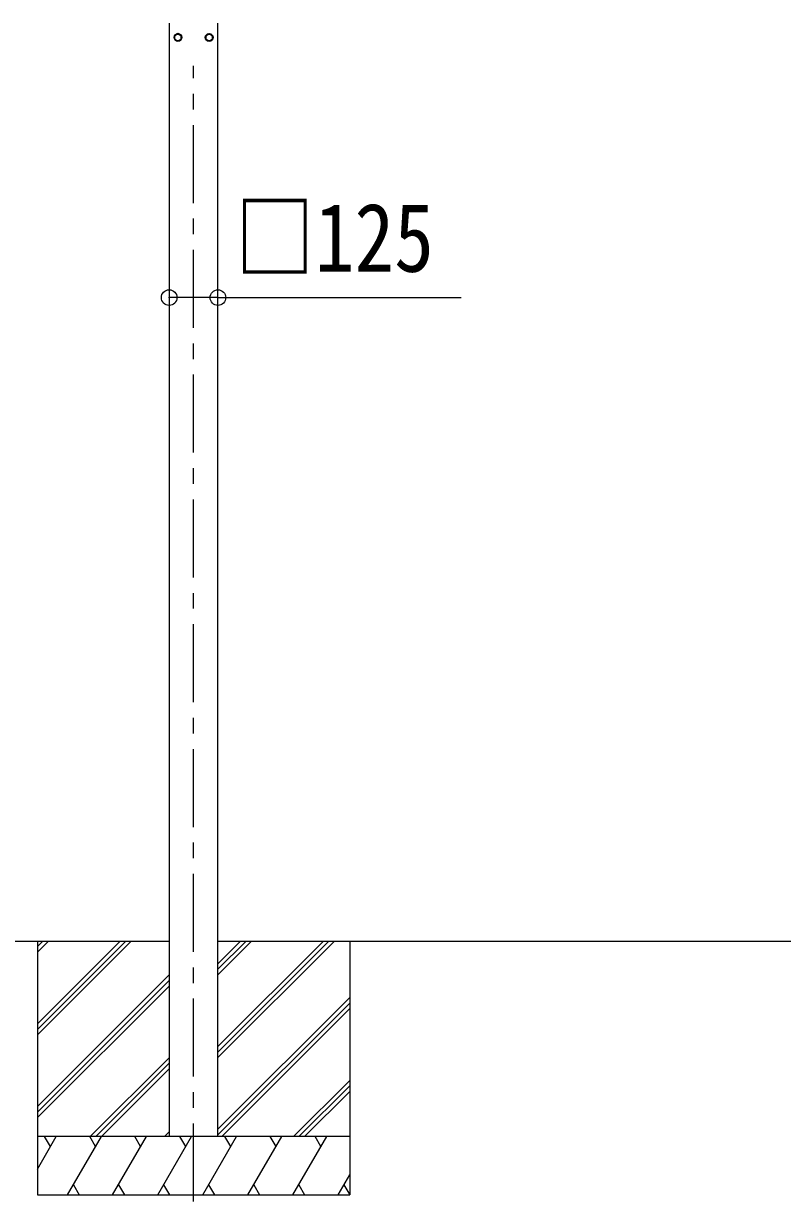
# Model space of a CAD drawing. Units: millimetres at full size, sheet at 1:40; details may follow other scales. Extents: x -11243 to 11243, y -7760 to 7760.
# Drawn here: x -6839 to -4895, y -4578 to -1558 of the extents above; entities that cross this region are included whole.
import ezdxf
from ezdxf.enums import TextEntityAlignment as Align

# ---------------------------------------------------------------- set-up
doc = ezdxf.new("R2010")
doc.units = ezdxf.units.MM
doc.header["$LTSCALE"] = 40
doc.header["$PDMODE"] = 32
doc.header["$PDSIZE"] = 40
doc.linetypes.add('CHAIN1', pattern=[8, 5, -1, 1, -1])
doc.layers.add('0-3_ELV2', color=7, linetype='Continuous', lineweight=9)
doc.styles.add('ＭＳ ゴシック', font='')
doc.styles.get('ＭＳ ゴシック').set_extended_font_data('MS Gothic')

msp = doc.modelspace()

# ---------------------------------------------------------------- linework, layer by layer
at = {"layer": '0-3_ELV2', "color": 4}
for p, q in [((-6466.13, -1556.74), (-6466.13, -4411.74)), ((-6341.13, -4411.74), (-6341.13, -1556.74)), ((-6435.03, -1593.49), (-6435.13, -1593.49)), ((-6435.03, -1593.99), (-6435.13, -1593.99)), ((-6372.23, -1593.49), (-6372.13, -1593.49)), ((-6372.23, -1593.99), (-6372.13, -1593.99))]:
    msp.add_line(p, q, dxfattribs=at)
at = {"layer": '0-3_ELV2', "color": 5, "linetype": 'CHAIN1'}
msp.add_line((-6403.63, -4578.27), (-6403.63, -1666.18), dxfattribs=at)
at = {"layer": '0-3_ELV2', "color": 6}
for q in [(-6466.13, -2260.74), (-5717.66, -2260.74)]:
    msp.add_line((-6341.13, -2260.74), q, dxfattribs=at)
at = {"layer": '0-3_ELV2'}
for p, q in [((-6466.13, -3911.74), (-7827.23, -3911.74)), ((-6803.63, -3911.74), (-6803.63, -4561.74)), ((-6803.63, -4122.97), (-6592.4, -3911.74)), ((-6803.63, -4137.11), (-6578.26, -3911.74)), ((-6803.63, -4151.26), (-6564.12, -3911.74)), ((-6803.63, -3939.13), (-6776.25, -3911.74)), ((-6803.63, -3924.98), (-6790.39, -3911.74)), ((-3593.13, -3911.74), (-6341.13, -3911.74)), ((-6341.13, -4209.26), (-6043.62, -3911.74)), ((-6341.13, -4180.97), (-6071.9, -3911.74)), ((-6341.13, -4195.11), (-6057.76, -3911.74)), ((-6341.13, -3997.12), (-6255.75, -3911.74)), ((-6341.13, -3982.98), (-6269.89, -3911.74)), ((-6341.13, -3968.84), (-6284.03, -3911.74)), ((-6003.63, -3911.74), (-6003.63, -4561.74)), ((-6803.63, -4335.1), (-6466.13, -3997.61)), ((-6803.63, -4349.24), (-6466.13, -4011.75)), ((-6803.63, -4363.39), (-6466.13, -4025.89)), ((-6341.13, -4393.1), (-6003.63, -4055.6)), ((-6341.13, -4407.24), (-6003.63, -4069.75)), ((-6331.49, -4411.74), (-6003.63, -4083.89)), ((-6668.14, -4411.74), (-6466.13, -4209.74)), ((-6654, -4411.74), (-6466.13, -4223.88)), ((-6639.85, -4411.74), (-6466.13, -4238.02)), ((-6147.64, -4411.74), (-6003.63, -4267.74)), ((-6133.5, -4411.74), (-6003.63, -4281.88)), ((-6119.35, -4411.74), (-6003.63, -4296.02)), ((-6477.72, -4411.74), (-6466.13, -4400.15)), ((-6003.63, -4411.74), (-6803.63, -4411.74)), ((-6803.63, -4495.58), (-6755.23, -4411.74)), ((-6770.23, -4437.72), (-6785.23, -4411.74)), ((-6726.36, -4561.74), (-6639.76, -4411.74)), ((-6654.76, -4437.73), (-6669.76, -4411.74)), ((-6610.89, -4561.74), (-6524.29, -4411.74)), ((-6539.29, -4437.73), (-6554.29, -4411.74)), ((-6495.42, -4561.74), (-6408.82, -4411.74)), ((-6423.82, -4437.72), (-6438.82, -4411.74)), ((-6379.95, -4561.74), (-6293.35, -4411.74)), ((-6308.35, -4437.72), (-6323.35, -4411.74)), ((-6264.48, -4561.74), (-6177.88, -4411.74)), ((-6207.88, -4411.74), (-6192.88, -4437.72)), ((-6149.01, -4561.74), (-6062.41, -4411.74)), ((-6077.41, -4437.72), (-6092.41, -4411.74)), ((-6033.54, -4561.74), (-6003.63, -4509.93)), ((-6711.36, -4535.76), (-6696.37, -4561.74)), ((-6595.89, -4535.76), (-6580.89, -4561.74)), ((-6480.42, -4535.76), (-6465.42, -4561.74)), ((-6364.95, -4535.76), (-6349.96, -4561.74)), ((-6249.48, -4535.76), (-6234.49, -4561.74)), ((-6134.01, -4535.76), (-6119.01, -4561.74)), ((-6018.54, -4535.76), (-6003.63, -4561.6)), ((-6803.63, -4561.74), (-6003.63, -4561.74))]:
    msp.add_line(p, q, dxfattribs=at)
at = {"layer": '0-3_ELV2', "color": 4}
for points in [[(-6443.63, -1583.93), (-6452.13, -1588.84), (-6452.13, -1598.65), (-6443.63, -1603.56), (-6435.13, -1598.65), (-6435.13, -1588.84)], [(-6363.63, -1583.93), (-6355.13, -1588.84), (-6355.13, -1598.65), (-6363.63, -1603.56), (-6372.13, -1598.65), (-6372.13, -1588.84)]]:
    msp.add_lwpolyline(points, close=True, dxfattribs=at)
for centre, radius in [((-6443.63, -1593.74), 10), ((-6443.63, -1593.74), 8.5), ((-6363.63, -1593.74), 10), ((-6363.63, -1593.74), 8.5)]:
    msp.add_circle(centre, radius, dxfattribs=at)
for centre, start, end in [((-6443.63, -1593.74), 171.25399, 188.74601), ((-6443.63, -1593.74), 111.25399, 128.74601), ((-6443.63, -1593.74), 231.25399, 248.74601), ((-6443.63, -1593.74), 51.25399, 68.74601), ((-6443.63, -1593.74), 291.25399, 308.74601), ((-6443.63, -1593.74), 1.66581, 8.74601), ((-6443.63, -1593.74), 351.25399, 358.33419), ((-6363.63, -1593.74), 171.25399, 178.33419), ((-6363.63, -1593.74), 181.66581, 188.74601), ((-6363.63, -1593.74), 111.25399, 128.74601), ((-6363.63, -1593.74), 231.25399, 248.74601), ((-6363.63, -1593.74), 51.25399, 68.74601), ((-6363.63, -1593.74), 291.25399, 308.74601), ((-6363.63, -1593.74), 351.25399, 8.74601)]:
    msp.add_arc(centre, 8.6, start, end, dxfattribs=at)
at = {"layer": '0-3_ELV2', "color": 6}
for p in [(-6466.13, -2260.74), (-6341.13, -2260.74)]:
    msp.add_point(p, dxfattribs=at)

# ---------------------------------------------------------------- texts
at = {"layer": '0-3_ELV2', "style": 'ＭＳ ゴシック', "width": 0.85}
msp.add_text('□125', height=176, dxfattribs=at).set_placement((-6297.21, -2247.36), align=Align.BOTTOM_LEFT)

doc.saveas('drawing.dxf')
